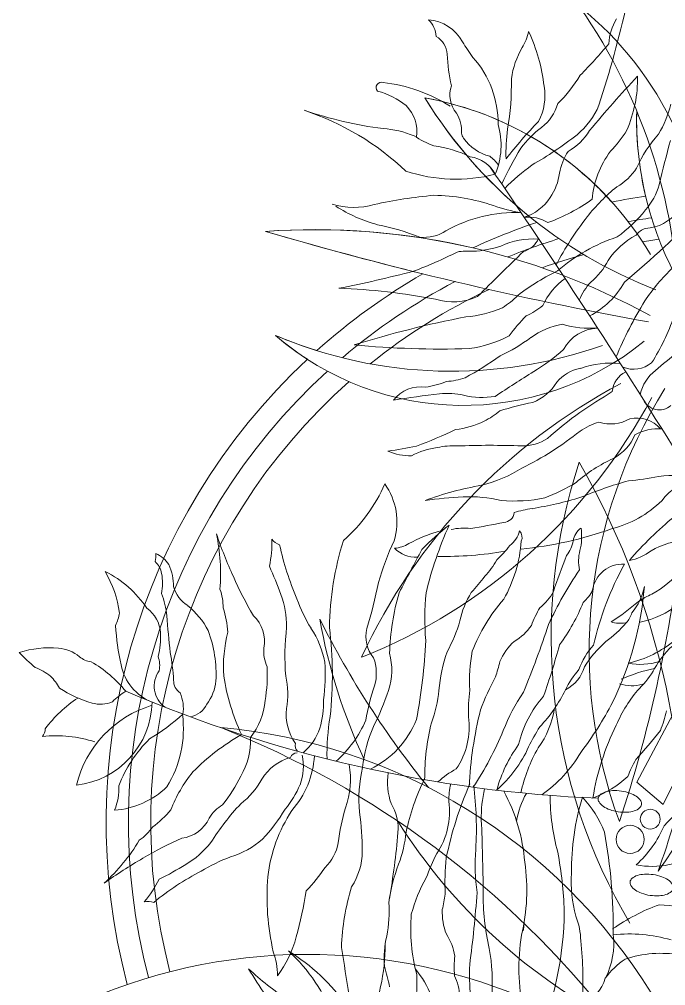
# Model space of a CAD drawing. Header units: inches. Extents: x 484217 to 497210, y -26946 to -21493.
# Drawn here: x 494016.69 to 494028.8, y -23945.34 to -23927.25 of the extents above; entities that cross this region are included whole.
import ezdxf

# ---------------------------------------------------------------- set-up
doc = ezdxf.new("R2010")
doc.units = ezdxf.units.IN
doc.header["$LTSCALE"] = 20
doc.header["$MEASUREMENT"] = 0
for name, color, linetype, lineweight in [('DIM', 6, 'Continuous', 13), ('p', 76, 'Continuous', 5), ('PLANTS', 84, 'Continuous', 13)]:
    doc.layers.add(name, color=color, linetype=linetype, lineweight=lineweight)

# ---------------------------------------------------------------- blocks, each defined once
blk = doc.blocks.new('A$C401931C0')
at = {"layer": 'p', "lineweight": 5}
for centre, radius, start, end in [((425.66, -52.46), 168.73, 54.6109, 107.7671), ((433.51, -179.17), 279.13, 71.2197, 106.0991), ((414.64, 259.19), 168.73, 256.283, 287.3784), ((281.02, -141.98), 236.56, 93.0326, 142.2944), ((351.68, -76.13), 166.37, 26.1985, 75.3687), ((564.85, 225.35), 236.81, 217.0616, 254.3476), ((141.24, 239.15), 248.91, 265.8721, 318.1823), ((2029.96, 898.22), 1860.89, 206.27071, 212.38638), ((112.88, -172.32), 353.43, 12.0533, 44.6779), ((485.92, 13.2), 144.89, 157.0332, 236.8349), ((522.25, -139.17), 284.8, 134.0279, 174.3555), ((516.61, -583.88), 696.45, 112.72867, 124.38186), ((355, -358.4), 445.62, 112.6191, 125.874), ((44.6, 113.52), 297, 310.8424, 348.1633), ((584.09, 35.36), 228.17, 176.5788, 218.9539), ((106.35, 48.64), 319.05, 351.1782, 357.4061), ((207.57, -366.79), 399.82, 76.1919, 113.478), ((144.54, 253.41), 280.89, 255.1708, 304.341), ((-41.35, -291.8), 284.87, 21.1003, 74.2565), ((233.63, 157.18), 284.87, 222.7724, 253.8678), ((-148.42, -477.5), 471.26, 37.7091, 67.904), ((-167.56, -256.17), 280.89, 352.6879, 41.8581), ((350.39, 336.94), 471.26, 247.0244, 259.3199), ((233.63, 157.18), 284.87, 260.9787, 275.9287)]:
    blk.add_arc(centre, radius, start, end, dxfattribs=at)
at = {"layer": 'p', "color": 76, "lineweight": 5}
for centre, radius, start, end in [((414.64, 259.19), 168.73, 272.7098, 287.3784), ((351.68, -76.13), 166.37, 26.1985, 64.0731), ((564.85, 225.35), 236.81, 233.8224, 254.3476), ((112.88, -172.32), 353.43, 12.0533, 29.1269), ((2029.96, 898.22), 1860.89, 209.85439, 212.38638), ((584.09, 35.36), 228.17, 213.3935, 218.9539), ((485.92, 13.2), 144.89, 228.9224, 236.8349)]:
    blk.add_arc(centre, radius, start, end, dxfattribs=at)
at = {"layer": 'p', "color": 7, "lineweight": 5}
for radius, start, end in [(296.57, 6.6117, 8.2349), (307.81, 5.5965, 7.8165), (319.05, 4.4691, 7.5677), (296.57, 356.4851, 0.7638), (307.81, 353.797, 358.8996), (319.05, 351.1782, 357.4061), (296.57, 337.2166, 350.919), (307.81, 335.5424, 348.3289), (319.05, 334.1996, 346.0784), (296.57, 271.3272, 334.5252), (307.81, 271.2989, 333.6549), (319.05, 271.1916, 333.0367), (319.05, 271.1916, 333.0367)]:
    blk.add_arc((106.35, 48.64), radius, start, end, dxfattribs=at)
at = {"layer": 'p', "color": 7, "lineweight": 9}
for start, end in [(4.4691, 7.5677), (334.1996, 346.0784)]:
    blk.add_arc((106.35, 48.64), 319.05, start, end, dxfattribs=at)
blk = doc.blocks.new('A$C2680647F')
at = {"layer": 'p', "extrusion": (0, 0, -1), "xscale": 0.8999999999975211, "yscale": 0.8999999999975211, "zscale": -0.9, "rotation": 276.0774682613726}
blk.add_blockref('A$C401931C0', (-29.01, 95.89), dxfattribs=at)
blk = doc.blocks.new('A$C1E297C89')
at = {"layer": 'p', "xscale": 0.1990655999786339, "yscale": 0.1990655999786339, "zscale": 0.1990655999786339, "rotation": 211.2487347795398}
blk.add_blockref('A$C2680647F', (54.934, 92.799), dxfattribs=at)
blk = doc.blocks.new('A$C137A2C16')
at = {"layer": 'PLANTS'}
for p, q in [((56.908, 48.202), (49.733, 46.546)), ((49.733, 46.546), (50.837, 44.388)), ((50.837, 44.388), (57.259, 46.094))]:
    blk.add_line(p, q, dxfattribs=at)
for points in [[(43.306, 47.104, 0.049118), (43.316, 46.478, 0.06291), (43.432, 46.003, 0.103199), (43.675, 45.623, 0.179861), (43.914, 45.511, 0.179861), (44.169, 45.582, 0.103199), (44.472, 45.916, 0.06291), (44.664, 46.366, 0.049118), (44.777, 46.981, 0.049118), (44.768, 47.607, 0.06291), (44.652, 48.082, 0.103199), (44.409, 48.462, 0.179861), (44.169, 48.574, 0.179861), (43.915, 48.503, 0.103199), (43.612, 48.169, 0.06291), (43.419, 47.719, 0.049118)], [(48.525, 43.591, 0.049118), (48.534, 42.966, 0.06291), (48.65, 42.49, 0.103199), (48.893, 42.111, 0.179861), (49.133, 41.998, 0.179861), (49.387, 42.07, 0.103199), (49.69, 42.404, 0.06291), (49.883, 42.853, 0.049118), (49.996, 43.469, 0.049118), (49.986, 44.094, 0.06291), (49.87, 44.57, 0.103199), (49.627, 44.949, 0.179861), (49.388, 45.062, 0.179861), (49.133, 44.991, 0.103199), (48.83, 44.657, 0.06291), (48.638, 44.207, 0.049118)]]:
    blk.add_lwpolyline(points, format="xyb", close=True, dxfattribs=at)
for centre, radius in [((48.529, 45.894), 0.697), ((46.823, 44.84), 0.988)]:
    blk.add_circle(centre, radius, dxfattribs=at)
for centre, radius, start, end in [((28.784, 50.319), 14.238, 350.07359, 13.02278), ((50.812, 45.518), 5.633, 83.79627, 178.57819), ((45.514, 52.297), 6.023, 297.55389, 348.70884), ((31.721, 50.555), 7.991, 328.62774, 356.67943), ((29.891, 48.693), 10.713, 340.9639, 2.93572), ((30.619, 55.872), 14.585, 312.16914, 326.7005), ((49.733, 39.126), 7.962, 100.36504, 124.87656), ((34.792, 50.399), 5.486, 292.8385, 313.14138), ((37.119, 42.383), 2.966, 93.81382, 142.78452), ((38.211, 40.081), 5.428, 70.55065, 103.1349), ((32.013, 8.875), 37.196, 66.38735, 77.57203), ((71.417, 9.683), 39.211, 115.13503, 119.05299), ((56.213, 35.745), 9.547, 90.05124, 98.74559), ((30.322, 17.882), 26.666, 70.8126, 80.42644), ((65.48, 38.837), 7.289, 125.95757, 155.09378), ((56.653, 50.951), 7.51, 287.60923, 302.61752), ((67.528, 39.509), 6.216, 128.0452, 155.63666), ((55.491, 37.287), 7.759, 124.47654, 145.98876), ((49.818, 52.651), 9.06, 278.12957, 286.3984), ((60.236, 38.712), 5.248, 104.46937, 123.81887), ((48.227, 48.828), 11.823, 322.82927, 334.79741), ((63.033, 41.844), 4.164, 148.56874, 179.14055), ((70.694, 36.202), 9.167, 120.18933, 137.2275), ((62.674, 45.655), 5.811, 316.89753, 343.60943), ((69.407, 44.465), 3.048, 291.51417, 349.23824), ((67.726, 42.879), 4.784, 337.12117, 12.27271), ((37.775, 37.986), 5.248, 56.18113, 75.53063), ((42.52, 36.56), 7.759, 34.01124, 55.52346), ((52.735, 51.635), 9.711, 280.04461, 298.14002), ((60.055, 41.901), 2.753, 150.94378, 185.67597), ((45.275, 50.908), 9.711, 241.85998, 259.95539), ((59.055, 46.082), 6.12, 313.31342, 323.33932), ((54.193, 62.714), 25.249, 297.67052, 307.71), ((35.744, 18.815), 23.219, 77.26442, 100.69001), ((33.996, 15.669), 26.692, 66.11491, 75.09185), ((142.153, 24.461), 94.663, 169.30755, 190.06626), ((50.254, 59.769), 18.182, 266.23341, 283.27555), ((62.795, 15.669), 26.692, 104.90815, 113.88509), ((61.046, 18.815), 23.219, 81.78512, 102.73558), ((71.817, 29.679), 14.701, 125.62635, 134.9981), ((64.189, 37.864), 3.936, 87.45536, 117.60064), ((69.229, 38.909), 3.612, 129.8037, 156.45285), ((74.688, 35.118), 7.728, 122.59861, 152.95594), ((-321.045, -352.94), 558.567, 42.51122, 44.99961), ((66.87, 56.818), 21.646, 305.20656, 315.64185), ((47.757, 59.042), 18.182, 256.72445, 273.76659), ((65.818, 33.275), 8.921, 118.29917, 130.88186), ((63.372, 40.263), 1.959, 155.55461, 185.51951), ((62.494, 39.433), 1.923, 93.81382, 118.07496), ((88.43, 33.531), 17.934, 155.3217, 162.17473), ((39.544, 53.457), 14.576, 245.19231, 265.99649), ((72.258, 40.951), 3.223, 316.58582, 351.8573), ((73.618, 39.09), 2.23, 334.48656, 35.58174), ((77.919, 39.739), 1.242, 126.24978, 233.61825), ((51.89, 53.167), 14.887, 241.57351, 257.07474), ((54.757, 31.136), 9.358, 107.21699, 132.17515), ((55.109, 46.978), 8.493, 289.3689, 304.99023), ((59.535, 61.641), 22.398, 270, 285.67002), ((63.471, 40.437), 2.144, 265.66773, 350.27179), ((84.773, 24.85), 14.745, 95.61302, 109.65418), ((124.149, -15.817), 64.667, 120.74333, 127.36013), ((38.637, 25.406), 13.51, 68.54907, 90.46959), ((38.762, 36.401), 2.566, 76.62153, 87.70954), ((58.028, 36.401), 2.566, 92.29046, 140.8366), ((57.103, 43.539), 4.937, 276.33977, 299.51384), ((45.982, 52.906), 28.926, 324.29285, 331.31225), ((75.193, 35.409), 3.379, 100.12486, 138.5916), ((77.518, 41.286), 2.828, 268.77893, 310.36266), ((81.056, 37.136), 2.026, 127.80436, 188.74961), ((54.408, 44.747), 6.92, 283.62612, 297.91586), ((63.837, 35.765), 2.588, 101.76753, 126.15463), ((89.928, 24.365), 26.325, 147.18193, 161.42771), ((77.599, 36.275), 2.705, 136.72201, 184.39862), ((78.922, 50.46), 14.101, 290.83392, 303.31114), ((91.901, 35.285), 3.125, 114.44438, 163.18488), ((31.936, 25.142), 12.853, 66.30935, 81.54553), ((39.728, 25.896), 12.683, 48.54623, 72.33026), ((54.208, 30.679), 6.915, 86.84703, 111.959), ((58.178, 28.327), 9.928, 102.44448, 120.78248), ((64.2, 25.142), 12.853, 98.45447, 113.69065), ((64.126, 44.169), 10.741, 305.83628, 322.59518), ((40.954, 61.41), 26.113, 248.71273, 258.38075), ((44.753, 52.899), 17.725, 244.41974, 257.48222), ((46.646, 42.589), 5.839, 266.30682, 286.6953), ((48.556, 46.645), 10.033, 268.38738, 287.79694), ((48.013, 51.709), 15.699, 282.99378, 288.895), ((61.687, -24.949), 61.917, 92.45387, 95.95629), ((54.994, 61.41), 26.113, 281.61925, 291.28727), ((65.769, 39.954), 3.153, 245.77368, 270.69126), ((65.917, 32.93), 3.873, 68.1155, 91.63647), ((77.429, 38.263), 1.785, 262.82153, 319.434), ((74.876, 64.464), 28.654, 279.59604, 288.43528), ((53.353, 27.48), 9.114, 101.45336, 125.43897), ((51.561, 43.418), 7.728, 269.86389, 298.60886), ((66.259, 33.819), 2.373, 87.51061, 115.10779), ((66.473, 37.522), 1.337, 265.23597, 311.63165), ((94.725, 21.653), 29.058, 150.35998, 157.31388), ((70.439, 38.656), 5.16, 313.53176, 329.889), ((17.018, 96.68), 85.119, 313.1818, 315.00056), ((72.709, 37.481), 6.613, 327.68089, 352.4357), ((87.813, 36.799), 1.256, 293.02967, 330.94587), ((92.356, 31.884), 4.554, 92.92175, 118.49611), ((92.124, 121.633), 85.201, 270, 272.16189), ((32.528, 32.305), 3.433, 50.90829, 75.96465), ((28.89, -38.019), 74.163, 80.80394, 84.73582), ((2.967, -120.575), 160.714, 74.55166, 76.34339), ((47.717, 44.667), 9.758, 272.15347, 293.08376), ((67.058, -38.019), 74.163, 95.26418, 99.19606), ((63.42, 32.305), 3.433, 104.03535, 129.09171), ((55.975, 99.363), 64.07, 275.92399, 278.32511), ((79.117, 26.759), 12.307, 135.00056, 146.42763), ((86.446, 30.02), 5.771, 105.46072, 139.8391), ((84.18, 39.252), 5.479, 290.74208, 318.81463), ((94.533, 26.766), 10.104, 115.49596, 131.18648), ((91.164, 43.575), 9.132, 281.04003, 298.9269), ((98.035, 27.552), 8.397, 91.43212, 106.99028), ((37.255, 43.296), 8.712, 252.89834, 261.96792), ((34.593, 31.027), 3.918, 43.98605, 68.37182), ((45.537, 47.387), 13.104, 248.53792, 261.87043), ((50.411, 47.387), 13.104, 278.12957, 291.46208), ((61.355, 31.027), 3.918, 111.62818, 136.01395), ((58.694, 43.296), 8.712, 278.03208, 287.10166), ((87.458, 17.752), 21.815, 128.11691, 140.87015), ((39.676, 10.578), 24.171, 69.73074, 80.45437), ((47.847, 42.065), 8.005, 255.00605, 270.93858), ((56.273, 10.578), 24.171, 99.54563, 110.26926), ((57.497, 54.75), 26.856, 305.15719, 311.42422), ((78.566, 35.248), 2.862, 285.45232, 344.49045), ((88.188, 32.403), 7.172, 163.13994, 183.18346), ((87.152, 29.746), 4.501, 103.24077, 128.29876), ((77.262, 40.891), 12.46, 306.08252, 328.44344), ((94.132, 31.043), 3.772, 108.8535, 138.4466), ((29.825, 28.838), 5.757, 35.52911, 57.52635), ((39.81, 37.265), 4.257, 235.71489, 259.32892), ((56.138, 37.265), 4.257, 280.67108, 304.28511), ((78.177, 29.203), 10.285, 154.90562, 172.13581), ((75.787, 35.012), 2.729, 295.5604, 336.98678), ((83.05, 44.227), 13.503, 295.15409, 307.71044), ((98.026, 25.327), 8.451, 108.54616, 121.26423), ((96.996, 24.222), 9.266, 76.11507, 100.30504), ((31.405, 22.855), 9.899, 73.79199, 98.77792), ((39.022, 21.953), 11.129, 84.27557, 90), ((45.234, 52.045), 19.691, 254.98259, 262.39901), ((43.178, 59.685), 27.163, 268.84274, 280.38689), ((52.77, 59.685), 27.163, 259.61311, 271.15726), ((50.714, 52.045), 19.691, 277.60099, 285.01741), ((56.926, 21.953), 11.129, 90, 95.72443), ((64.019, 22.855), 9.899, 81.22208, 106.20801), ((65.641, 31.968), 0.679, 35.30126, 99.46171), ((62.251, 34.843), 6.002, 328.36159, 340.70877), ((75.165, 30.497), 3.182, 133.83142, 168.06032), ((82.236, 37.075), 4.352, 279.49919, 299.2493), ((50.127, 118.674), 98.554, 296.9105, 299.87647), ((39.945, 43.104), 12.198, 241.7335, 261.87043), ((44.658, 26.913), 5.244, 68.90894, 111.09106), ((50.766, 26.913), 5.244, 68.90894, 111.09106), ((55.479, 43.104), 12.198, 278.12957, 298.2665), ((66.281, 30.383), 1.979, 92.48939, 129.217), ((78.123, 29.196), 3.549, 109.06512, 145.30537), ((87.087, 21.318), 13.602, 124.77835, 135.85095), ((75.845, 34.258), 5.651, 312.08583, 336.50184), ((79.196, 52.667), 22.781, 284.74266, 294.9052), ((98.773, 22.213), 13.15, 131.48177, 146.88917), ((91.004, 38.554), 6.557, 261.7404, 293.70355), ((37.769, 42.346), 11.326, 272.28481, 286.25918), ((39.302, 45.682), 14.303, 276.57301, 284.03535), ((47.773, 37.054), 5.39, 256.83603, 269.91015), ((44.622, 35.381), 5.559, 303.61416, 319.9751), ((56.122, 45.682), 14.303, 255.96465, 263.42699), ((57.656, 42.346), 11.326, 253.74082, 267.71519), ((65.536, 25.515), 5.988, 106.44845, 120.10568), ((89.724, 21.268), 27.23, 157.49655, 167.51712), ((68.602, 24.058), 8.632, 114.44252, 123.47516), ((67.261, 30.943), 0.758, 82.40585, 164.97077), ((77.351, 24.624), 9.695, 134.66479, 152.94986), ((81.072, 34.944), 4.67, 281.43192, 312.03165), ((103.964, -57.921), 89.258, 89.93118, 94.72454), ((12.912, -10.932), 46.175, 62.51246, 64.36048), ((82.512, -10.932), 46.175, 115.63952, 117.48754), ((116.752, 7.958), 55.316, 155.22341, 157.66928), ((58.023, 30.61), 9.966, 344.46997, 0), ((11.981, 42.811), 61.191, 344.76252, 349.01956), ((41.597, 47.158), 37.198, 330.94587, 334.62282), ((-7.967, 116.085), 120.624, 313.47276, 315.00056), ((71.819, 41.118), 16.413, 309.686, 321.70133), ((95.986, 26.917), 4.073, 107.92825, 137.89103), ((97.52, 25.724), 5.388, 99.69945, 127.4059), ((119.788, -6.033), 41.297, 117.09601, 121.24017), ((101.627, 34.697), 4.018, 260.70047, 286.92782), ((32.496, 15.597), 14.485, 76.98817, 100.86577), ((36.18, 35.572), 5.877, 250.56116, 271.49476), ((59.244, 35.572), 5.877, 268.50524, 289.43884), ((87.811, 20.398), 12.662, 130.23691, 141.70625), ((85.151, 26.244), 5.191, 127.4059, 142.59522), ((111.259, 9.009), 27.022, 129.01829, 137.12165), ((35.837, 19.535), 10.174, 73.86911, 87.20748), ((39.821, 40.877), 11.626, 264.28978, 278.00159), ((35.221, -31.448), 60.846, 82.09231, 86.51485), ((42.605, 20.622), 8.82, 82.40585, 97.59415), ((43.985, 45.863), 16.5, 269.25599, 282.79592), ((51.44, 45.863), 16.5, 256.69061, 270.74401), ((52.819, 20.622), 8.82, 82.40585, 97.59415), ((55.603, 40.877), 11.626, 261.99841, 275.71022), ((59.587, 19.535), 10.174, 92.79252, 106.13089), ((75.417, 38.212), 10.448, 292.34437, 302.4717), ((85.453, 28.561), 2.452, 339.39861, 19.94018), ((90.894, 25.771), 3.653, 83.04691, 112.14267), ((91.387, 34.478), 5.081, 269.4267, 288.08559), ((101.721, 19.224), 10.595, 108.43528, 122.25793), ((43.119, 25.497), 3.356, 45.36711, 81.90233), ((61.344, 29.474), 4.27, 334.53293, 353.28878), ((47.685, 37.913), 22.829, 326.74615, 337.10981), ((77.142, 24.891), 5.181, 125.77781, 140.52809), ((79.862, 26.474), 5.264, 156.80181, 181.19152), ((85.975, 22.904), 8.673, 139.39926, 159.07629), ((86.779, 27.464), 1.562, 99.25539, 152.52663), ((81.334, 29.813), 5.21, 321.17072, 350.97989), ((90.703, 25.912), 3.453, 110.09559, 148.84399), ((19.933, 18.455), 14.601, 18.8925, 41.34109), ((203.961, 444.052), 450.256, 247.49919, 247.93698), ((47.93, 31.81), 4.629, 237.99324, 265.03409), ((52.616, 21.78), 6.577, 98.56802, 141.04826), ((50.266, -9.393), 37.701, 79.40377, 87.91775), ((37.909, 36.432), 30.905, 339.07587, 344.0549), ((78.032, 24.212), 6.298, 140.90614, 160.01725), ((94.884, 9.173), 25.556, 131.73007, 138.27105), ((85.151, 23.697), 5.575, 120.75049, 135.00056), ((-1.319, 160.532), 158.224, 301.5934, 303.23222), ((96.267, 24.874), 3.316, 93.4683, 128.85497), ((23.561, 17.543), 11.643, 28.97132, 57.57787), ((63.066, 46.069), 19.316, 252.3156, 262.22966), ((60.167, 54.605), 27.677, 270.5967, 281.05385), ((53.852, 41.649), 18.355, 301.25066, 309.28424), ((87.626, 22.854), 8.004, 143.29365, 162.4079), ((78.363, 29.203), 9.815, 317.28411, 349.49128), ((100.115, 26.686), 12.123, 176.56397, 186.11539), ((80.843, 39.729), 16.272, 301.79554, 310.71644), ((89.671, 32.768), 6.972, 293.29081, 310.36509), ((95.521, 23.336), 3.939, 67.36523, 104.26478), ((38.02, 43.35), 16.886, 259.12091, 273.79334), ((40.726, 22.139), 4.642, 77.34642, 110.01389), ((37.907, 9.687), 17.409, 68.20189, 77.27102), ((55.846, 31.859), 10.344, 318.24025, 331.03588), ((65.634, 27.708), 5.476, 335.00505, 349.69535), ((92.708, 22.296), 8.46, 149.84237, 163.30106), ((79.132, 52.536), 29.698, 294.52006, 301.2754), ((92.902, 15.32), 12.363, 51.7629, 70.46299), ((47.506, 35.449), 10.096, 251.91423, 269.93548), ((54.731, 8.565), 17.409, 95.10123, 104.17036), ((53.59, 21.282), 4.642, 62.35836, 95.02583), ((-52.197, 461.128), 450.256, 284.43527, 284.87306), ((102.075, 2.792), 38.124, 141.80639, 146.31045), ((69.669, 26.365), 4.93, 340.27083, 0), ((79.725, 23.693), 4.638, 147.52931, 164.01603), ((142.083, 9.129), 66.389, 165.2773, 172.27153), ((84.409, 50.421), 25.357, 281.99015, 288.43528), ((48.637, 35.374), 10.096, 263.50025, 280.45803), ((59.088, 41.945), 16.886, 258.57892, 273.25135), ((64.822, 25.185), 2.128, 164.35804, 211.90185), ((65.618, 27.238), 5.308, 319.02242, 339.67723), ((14.865, 54.102), 71.226, 329.59706, 336.12403), ((84.93, 23.207), 4.217, 142.7657, 184.06023), ((74.677, 24.03), 13.454, 347.63774, 5.82141), ((94.704, 37.891), 12.794, 255.29831, 264.68535), ((92.368, 6.127), 19.06, 75.82167, 86.53723), ((41.788, 21.695), 3.19, 87.20781, 123.03489), ((43.477, 38.5), 13.704, 263.57728, 274.08487), ((45.127, 18.832), 6.036, 66.95154, 96.40822), ((52.407, 16.373), 8.614, 100.90889, 124.76383), ((51.753, 38.5), 13.704, 265.91513, 276.42272), ((53.441, 21.695), 3.19, 56.96511, 92.79219), ((65.336, 23.287), 2.445, 136.50809, 161.56539), ((20.615, 43.366), 56.846, 337.52471, 340.83149), ((81.16, 20.89), 7.169, 145.30537, 157.47465), ((80.888, 25.172), 3.743, 335.77267, 353.17968), ((100.131, 19.887), 11.148, 152.62227, 185.36398), ((91.146, 19.891), 5.204, 60.59329, 100.11854), ((88.774, 23.271), 2.271, 353.88461, 50.0952), ((89.036, 23.378), 2.544, 22.57231, 42.29908), ((97.537, 30.915), 6.329, 265.46087, 286.55738), ((100.431, 21.716), 3.317, 87.87886, 109.183), ((223.004, 209.141), 268.369, 223.63599, 224.59197), ((50.505, 31.428), 21.468, 200.43494, 209.88424), ((43.461, 14.947), 10.022, 109.90437, 121.97192), ((57.004, 25.711), 2.264, 216.33186, 271.79185), ((58.642, 49.053), 25.614, 273.94446, 280.99594), ((63.835, 19.342), 4.578, 41.47003, 93.85609), ((103.829, 8.796), 36.742, 155.65973, 158.83912), ((94.56, 24.409), 3.175, 180.98817, 222.17529), ((92.143, 17.554), 7.045, 35.39781, 77.22103), ((34.995, 15.885), 7.616, 91.27047, 114.21114), ((36.012, -7.625), 31.147, 86.05554, 92.18198), ((59.218, -7.625), 31.147, 87.81802, 93.94446), ((73.166, 22.781), 3.672, 164.57812, 191.33114), ((72.151, 23.813), 2.393, 294.4867, 355.76369), ((105.354, 5.762), 27.616, 139.66859, 146.59269), ((30.672, 17.793), 5.18, 57.64909, 76.60681), ((51.517, 38.829), 16.54, 255.96019, 266.36772), ((37.361, 24.499), 43.392, 348.86032, 357.89839), ((87.505, 20.518), 2.798, 133.60338, 173.26741), ((82.471, 21.105), 8.776, 355.13558, 12.66526), ((40.876, 37.209), 16.776, 243.70228, 261.86318), ((46.471, 15.484), 6.475, 80.62954, 118.14114), ((49.906, 17.935), 3.897, 96.02624, 127.16161), ((49.831, 15.015), 6.803, 75.73216, 92.81504), ((47.298, -4.177), 26.688, 69.71106, 83.17597), ((69.272, 11.448), 11.108, 100.40969, 126.02685), ((93.091, 23.148), 1.241, 224.55376, 242.12572), ((92.136, 19.725), 2.355, 44.9908, 80.84616), ((39.714, 31.213), 10.681, 263.48032, 290.28286), ((46.486, 14.643), 6.803, 99.86467, 116.94755), ((45.772, 17.476), 3.897, 65.5181, 96.65347), ((50.286, 8.642), 13.024, 72.94851, 84.61964), ((51.552, 15.256), 6.371, 43.09061, 66.3745), ((53.853, 32.449), 35.796, 334.79931, 341.59864), ((95.417, 22.638), 2.041, 217.68262, 275.12983), ((114.415, 36.219), 22.044, 221.42311, 224.88055), ((47.441, 8.326), 13.024, 108.06008, 119.7312), ((46.973, 20.765), 0.506, 276.97017, 344.26088), ((48.012, 20.88), 0.506, 208.41883, 275.70955), ((61.12, 42.172), 21.801, 257.90547, 274.25818), ((165.424, -22.556), 93.829, 152.36308, 155.65933), ((67.505, 18.282), 17.411, 358.26181, 8.47098), ((83.599, 17.168), 11.208, 353.36761, 19.15913), ((101.086, 32.02), 12.664, 244.32845, 254.50872), ((96.811, 18.432), 2.986, 351.59959, 48.36591), ((43.915, 21.993), 3.567, 289.26994, 330.97059), ((50.726, 22.75), 3.567, 221.70912, 263.40978), ((97.517, 21.072), 6.342, 186.43528, 200.55568), ((97.279, 18.36), 1.516, 16.2599, 73.73898), ((44.754, 14.501), 6.371, 126.30522, 149.5891), ((50.136, 13.98), 5.229, 62.90873, 88.02905), ((64.64, 28.318), 12.125, 225.91465, 236.77602), ((46.415, 13.567), 5.229, 104.65067, 129.77099), ((57.979, 36.058), 18.258, 252.59711, 263.4549), ((72.447, 9.148), 19.212, 5.23587, 30.31629), ((91.35, 16.489), 2.542, 31.41817, 86.3015), ((85.007, 17.723), 6.666, 350.3114, 9.6886), ((98.148, 16.95), 1.926, 32.90473, 72.28348), ((29.118, 24.371), 12.125, 315.90369, 326.76506), ((54.484, 11.651), 6.426, 56.3148, 77.29566), ((70.197, 34.715), 20.553, 233.58866, 244.74496), ((95.158, 18.09), 10.255, 181.87784, 199.8928), ((88.581, 15.42), 5.488, 2.20604, 25.86592), ((33.918, 33.385), 18.258, 289.22481, 300.0826), ((47.363, 6.748), 10.673, 102.95978, 115.82183), ((46.445, 12.344), 5.027, 74.93526, 107.0684), ((49.861, 12.628), 5.027, 82.45837, 114.59151), ((49.882, 6.958), 10.673, 73.70495, 86.567), ((54.536, 19.455), 2.798, 233.62069, 261.14708), ((47.258, -0.138), 20.25, 51.7713, 57.80345), ((90.749, 14.676), 5.169, 150.67457, 184.02374), ((40.705, 18.303), 2.798, 288.3797, 315.90609), ((36.49, 26.884), 15.339, 301.45271, 317.55805), ((57.272, 28.616), 15.339, 231.96873, 248.07407), ((54.031, 14.245), 2.446, 29.81718, 88.26461), ((120.082, 13.751), 28.645, 174.28952, 185.71048), ((22.293, 29.393), 20.553, 307.93475, 319.09105), ((42.684, 10.34), 6.426, 115.38406, 136.36491), ((42.065, 13.248), 2.446, 101.26216, 159.7096), ((59.644, 7.557), 8.213, 75.62114, 88.98955), ((62.458, 16.196), 1.032, 183.81478, 221.43245), ((94.369, 15.834), 0.365, 213.68955, 6.27738), ((73.832, 33.929), 25.565, 226.25064, 233.17548), ((52.322, 0.424), 20.25, 134.87626, 140.90841), ((54.331, 23.56), 9.587, 253.10398, 271.7095), ((19.28, 29.383), 25.565, 316.3513, 323.27614), ((40.227, 22.385), 9.587, 277.81728, 296.4228), ((49.733, 12.046), 1.67, 103.48723, 155.11853), ((50.654, 10.801), 3.154, 82.16555, 114.56318), ((49.548, 5.259), 8.801, 56.45199, 79.95246), ((52.341, 6.82), 7.511, 59.0409, 72.35792), ((38.549, 5.214), 8.213, 103.69016, 117.05857), ((33.908, 13.024), 1.032, 331.24727, 8.86494), ((55.367, 9.519), 3.834, 57.38555, 77.38221), ((80.618, 42.562), 36.544, 232.77025, 237.84932), ((44.961, 6.205), 7.511, 117.16886, 130.48588), ((46.209, 7.32), 5.847, 122.72924, 162.98033), ((45.556, 4.976), 7.684, 69.44895, 109.05865), ((50.747, 8.337), 5.618, 26.03234, 49.27311), ((55.502, -0.428), 13.317, 64.80294, 81.66044), ((11.158, 36.774), 36.544, 311.67746, 316.75653), ((41.53, 8.366), 3.834, 112.14456, 132.14123), ((56.552, 0.246), 14.527, 124.66868, 136.23638), ((48.041, 9.348), 2.857, 54.46731, 85.03952), ((50.661, 12.017), 1.019, 199.69915, 259.03982), ((43.043, -1.467), 13.317, 107.86634, 124.72384), ((45.526, -5.379), 17.124, 66.64828, 73.22691), ((40.985, 18.376), 9.542, 278.32533, 302.12637), ((50.164, 11.57), 1.834, 202.73832, 292.95532), ((87.542, 111.951), 107.543, 250.87804, 252.25839), ((57.995, 11.559), 2.326, 198.97365, 241.09726), ((47.381, 4.024), 5.993, 78.08126, 160.50524), ((41.639, 13.825), 7.802, 270.67407, 330.04783), ((52.189, 10.449), 3.614, 188.93618, 245.22887), ((50.789, 7.902), 1.981, 57.55701, 87.39792), ((51.988, 4.003), 5.573, 74.35564, 91.39692), ((53.272, 4.732), 5.019, 54.25112, 72.62722), ((55.975, 5.717), 3.91, 53.43669, 76.76183), ((41.29, 5.345), 3.747, 73.29992, 100.34009), ((52.824, 7.132), 2.334, 22.8392, 73.41555), ((56.663, 7.312), 2.254, 12.03106, 43.26956), ((56.059, 4.887), 3.922, 67.07169, 87.87517), ((56.936, 7.045), 1.593, 30.81544, 65.88773), ((46.007, 10.638), 4.007, 300.0138, 317.19617), ((41.666, 2.348), 9.166, 17.26911, 37.39963), ((49.308, 2.782), 7.73, 13.66409, 42.84418), ((58.29, 5.701), 2.159, 74.47861, 89.59854), ((49.826, 5.878), 2.226, 144.59914, 182.38638), ((58.635, 24.027), 18.644, 244.72234, 253.34794), ((35.832, 5.878), 9.187, 341.20876, 4.5386), ((54.052, 2.826), 3.423, 87.39792, 102.81591), ((51.052, -1.685), 8.536, 47.49481, 68.30218), ((55.314, 6.11), 7.719, 182.41253, 201.12827), ((51.907, 4.883), 1.5, 172.87368, 207.14589), ((41.273, 11.562), 9.391, 294.02168, 313.34207), ((48.293, 3.016), 2.567, 350.91612, 27.41189), ((44.897, 2.22), 0.789, 75.37329, 117.75419), ((45.403, 0.445), 3.957, 31.43426, 46.76379), ((44.864, 0.674), 4.324, 8.74775, 25.11316), ((43.934, 3.576), 6.961, 329.08437, 352.02894), ((57.377, 5.198), 9.101, 205.14298, 214.82944)]:
    blk.add_arc(centre, radius, start, end, dxfattribs=at)

msp = doc.modelspace()

# ---------------------------------------------------------------- block references
at = {"layer": 'DIM', "ltscale": 10000, "xscale": 0.2073600001732157, "yscale": 0.2073600001732157, "zscale": 0.2073600001732157, "rotation": 350.8604527276963}
msp.add_blockref('A$C1E297C89', (494014.842, -23959.648, 6.93), dxfattribs=at)
at = {"layer": 'PLANTS', "xscale": -0.266257615534413, "yscale": 0.2662576154863927, "zscale": 0.2662576154888036, "rotation": 256.9354429759433}
msp.add_blockref('A$C137A2C16', (494013.688, -23952.045, 6.93), dxfattribs=at)

doc.saveas('drawing.dxf')
